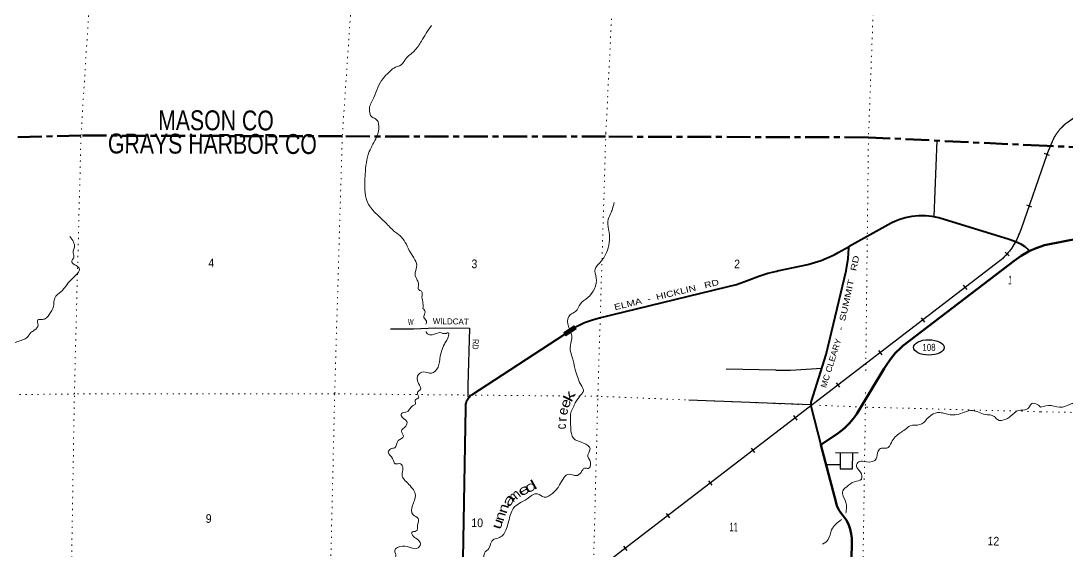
# Model space of a CAD drawing. Header units: feet. Extents: x -751810 to -497223, y -177792 to 12311.
# Drawn here: x -583804 to -562729, y -153384 to -142703 of the extents above; entities that cross this region are included whole.
import ezdxf
from ezdxf.enums import TextEntityAlignment as Align

# ---------------------------------------------------------------- set-up
doc = ezdxf.new("R2010")
doc.units = ezdxf.units.FT
doc.header["$LTSCALE"] = 80
doc.linetypes.add('DOTTED', pattern=[1.5, 0.3, -1.2])
doc.linetypes.add('LONG_DASH_SHORT_DASH', pattern=[9.9, 6, -1.2, 1.5, -1.2])
for name, color, linetype, lineweight in [('11', 7, 'LONG_DASH_SHORT_DASH', 60), ('17', 7, 'Continuous', 25), ('23', 7, 'Continuous', 70), ('26', 7, 'Continuous', 40), ('29', 7, 'Continuous', 25), ('34', 7, 'Continuous', 25), ('39', 7, 'Continuous', 13), ('61', 7, 'Continuous', 13), ('7', 7, 'DOTTED', 13)]:
    doc.layers.add(name, color=color, linetype=linetype, lineweight=lineweight)
for name, color, linetype in [('12', 7, 'Continuous'), ('27', 7, 'Continuous'), ('30', 7, 'Continuous'), ('41', 7, 'Continuous')]:
    doc.layers.add(name, color=color, linetype=linetype)

msp = doc.modelspace()

# ---------------------------------------------------------------- linework, layer by layer
at = {"layer": '11'}
for points in [[(-563131.71, -145222.03), (-566730.28, -145049.66), (-572024.07, -145034.04), (-577330.13, -145028.26), (-582593.76, -145013.24), (-587904.53, -145136.28), (-592452.52, -145238.08), (-594429.94, -145193.18)], [(-531848.01, -145783.78), (-534882.06, -145750.68), (-540165.87, -145690.72), (-545494.77, -145589.31), (-550816.4, -145516.27), (-556152.84, -145396.55), (-561421.3, -145288.69), (-563131.71, -145222.03)]]:
    msp.add_lwpolyline(points, dxfattribs=at)
at = {"layer": '17'}
msp.add_ellipse((-565513.33, -149280.98), major_axis=(-309.24, 1), ratio=0.500121, dxfattribs=at)
at = {"layer": '23'}
for points in [[(-563181.28, -147223.62), (-562119.99, -147014.31)], [(-563479.63, -147338.48), (-563351.6, -147280.23), (-563181.28, -147223.62)], [(-567686.4, -151246.79), (-567339.8, -151008.13), (-567219.88, -150913.11), (-567110.55, -150806.08), (-567013, -150688.21), (-566964.13, -150618.25), (-566415.23, -149708.77), (-566374.12, -149643.72), (-566288.56, -149514.81), (-566190, -149395.56), (-566079.51, -149287.26), (-566034.72, -149249.29), (-563792.33, -147539.5), (-563654.76, -147437.82), (-563507.31, -147351.08), (-563479.63, -147338.48)], [(-566872.13, -155790.85), (-566955.62, -154796.47), (-567002.06, -154445.67), (-567046.13, -154202.21), (-567054.07, -154158.19), (-567075.05, -153942.62), (-567077.04, -153868.32), (-567061.94, -153216.86), (-567064.26, -153125.55), (-567076.11, -153035), (-567097.36, -152946.17), (-567127.78, -152860.05), (-567167.04, -152777.59), (-567174.76, -152763.64), (-567283.76, -152616.26), (-567302.3, -152591.2), (-567317.58, -152566.26), (-567339.11, -152529.23), (-567364.19, -152473.38), (-567383.3, -152415.21), (-567686.4, -151246.79)]]:
    msp.add_lwpolyline(points, dxfattribs=at)
at = {"layer": '26'}
msp.add_line((-572845.91, -149014.95), (-572636.52, -148878.36), dxfattribs=at)
for points in [[(-563479.63, -147338.48), (-563507.41, -147312.13), (-563511.42, -147308.33), (-563576.35, -147255.65), (-563646.43, -147210.05), (-563720.89, -147172.03), (-563798.92, -147142), (-563892.91, -147109.7), (-565312.69, -146671.57), (-565446.52, -146642.52), (-565582.66, -146627.62), (-565719.61, -146627.03), (-565855.87, -146640.76), (-565989.95, -146668.65), (-566120.37, -146710.41), (-566245.72, -146765.58), (-566274.13, -146780.34), (-567120.85, -147248.58)], [(-572636.52, -148878.36), (-572601.36, -148855.5), (-572450.44, -148780.94), (-572292.56, -148722.57), (-572175.66, -148690.96), (-569581.07, -148060.57), (-569388.47, -148011.36), (-569237.32, -147957.09), (-568936.2, -147848.55), (-568759.77, -147786.34), (-568577.81, -147742.92), (-568559.23, -147739.61), (-567949.22, -147613.63), (-567679.87, -147526.92), (-567421.06, -147412.54), (-567343.16, -147371.51), (-567120.85, -147248.58)], [(-567686.4, -151246.79), (-567692.84, -151221.79), (-567879.97, -150494.82), (-567885.25, -150463.88), (-567887.27, -150432.57), (-567886, -150401.21), (-567881.46, -150370.16), (-567880.52, -150365.63), (-567583.92, -149421.89), (-567181.94, -147736.99), (-567138.04, -147486.85), (-567122.61, -147273.02), (-567120.85, -147248.58)], [(-574898.06, -153913.47), (-574841.55, -150497.6), (-574838.98, -150427.72), (-574834.94, -150402.01), (-574828.24, -150376.87), (-574818.94, -150352.57), (-574807.16, -150329.38), (-574793.01, -150307.54), (-574776.66, -150287.3), (-574758.28, -150268.88), (-574738.08, -150252.48), (-574718.62, -150239.66), (-572845.91, -149014.95)]]:
    msp.add_lwpolyline(points, dxfattribs=at)
at = {"layer": '29'}
for p, q in [((-565355.73, -145110.97), (-565411.66, -146646.74)), ((-568596.91, -149741.39), (-569595.49, -149716.64)), ((-567888.71, -150441), (-570350.82, -150344.31)), ((-567396.06, -151398.83), (-566940.11, -151405.51)), ((-567585.32, -151637.42), (-567301.75, -151643.1))]:
    msp.add_line(p, q, dxfattribs=at)
for points in [[(-576361.11, -148904.62), (-575894.44, -148903.74), (-575449.5, -148884.3), (-574765.85, -148895.75), (-574800.71, -150045.25)], [(-568596.91, -149741.39), (-568299.01, -149739.99), (-567671.82, -149701.58)], [(-574800.71, -150045.25), (-574802.57, -150206.66), (-574800.44, -150259.99), (-574790.61, -150301.28)], [(-567299.07, -151400.25), (-567302.3, -151726.14), (-567050.73, -151730.63), (-567043.66, -151403.99)]]:
    msp.add_lwpolyline(points, dxfattribs=at)
at = {"layer": '34', "lineweight": 13}
for p, q in [((-563133.81, -145398.15), (-563029.95, -145144.4)), ((-564081.76, -147533.21), (-576273.01, -156889.96))]:
    msp.add_line(p, q, dxfattribs=at)
at = {"layer": '34'}
for p, q in [((-563136.02, -145396.04), (-563185.84, -145375.65)), ((-563083.88, -145417.4), (-563136.02, -145396.06)), ((-563547.93, -146409.71), (-563443.5, -146446.15)), ((-563976.86, -147360.65), (-563894.42, -147434.4)), ((-564819.02, -148028.33), (-564751.68, -148116.07)), ((-565668.01, -148683.21), (-565600.66, -148770.96)), ((-566530.94, -149342.22), (-566463.6, -149429.96)), ((-567379.92, -149997.1), (-567312.58, -150084.85)), ((-568242.86, -150656.11), (-568175.51, -150743.85)), ((-569091.84, -151310.99), (-569024.49, -151398.74)), ((-569954.77, -151970), (-569887.43, -152057.75)), ((-570803.75, -152624.88), (-570736.41, -152712.63)), ((-571666.69, -153283.89), (-571599.34, -153371.64))]:
    msp.add_line(p, q, dxfattribs=at)
for points in [[(-563136.18, -145403.74), (-563030.97, -145143.98), (-563024.59, -145128.73), (-563017.89, -145113.71), (-563010.93, -145098.81), (-563003.77, -145083.88), (-562996.29, -145069.18), (-562988.58, -145054.69), (-562980.67, -145040.17), (-562972.44, -145025.88), (-562963.98, -145011.8), (-562955.22, -144997.73), (-562946.28, -144983.95), (-562937.16, -144970.23), (-562927.69, -144956.66), (-562918.03, -144943.38), (-562908.11, -144930.2), (-562898.05, -144917.18), (-562887.64, -144904.3), (-562877.13, -144891.68), (-562866.26, -144879.19), (-562855.3, -144866.95), (-562844.08, -144854.82), (-562832.67, -144842.97), (-562821.02, -144831.32), (-562809.24, -144819.82), (-562797.14, -144808.56), (-562784.91, -144797.46), (-562772.5, -144786.64), (-562759.93, -144775.98), (-562747.08, -144765.64), (-562734.12, -144755.45), (-562729.6, -144751.97), (-562387.83, -144506.25)], [(-563136.18, -145403.76), (-563656.04, -146893.16), (-563703.31, -147012.87), (-563709.37, -147028.64), (-563717.23, -147048.29), (-563725.36, -147067.82), (-563733.97, -147087.12), (-563742.83, -147106.32), (-563752.09, -147125.39), (-563761.61, -147144.34), (-563771.53, -147162.98), (-563781.69, -147181.51), (-563792.18, -147199.84), (-563803.08, -147218.02), (-563814.21, -147235.94), (-563825.68, -147253.8), (-563837.45, -147271.3), (-563849.56, -147288.75), (-563861.97, -147305.82), (-563874.63, -147322.79), (-563887.53, -147339.46), (-563900.83, -147356.01), (-563914.44, -147372.17), (-563928.2, -147388.15), (-563942.38, -147404), (-563956.69, -147419.48), (-563971.31, -147434.76), (-563986.35, -147449.73), (-564001.43, -147464.44), (-564016.84, -147478.94), (-564032.64, -147493.14), (-564048.5, -147507.07), (-564064.59, -147520.73), (-564081.08, -147534.07), (-576272.34, -156890.83)]]:
    msp.add_lwpolyline(points, dxfattribs=at)
at = {"layer": '34', "lineweight": 13}
msp.add_lwpolyline([(-563135.26, -145402.65), (-563141.96, -145416.61), (-563657.07, -146892.78), (-563704.33, -147012.47)], dxfattribs=at)
for centre, radius, start, end in [((-562157.53, -145503.61), 943.48, 127.27519, 157.62118), ((-564838.32, -146587.71), 1210.92, 308.66562, 339.46554)]:
    msp.add_arc(centre, radius, start, end, dxfattribs=at)
at = {"layer": '39'}
for points in [[(-575704.91, -148496.57), (-575704.65, -148387.8), (-575724.24, -148266.56), (-575733.87, -148149.54), (-575795.48, -148114.09), (-575791.32, -148011.44), (-575821.69, -147924.23), (-575863.44, -147804.57), (-575832.35, -147664.19), (-575956.9, -147367.65), (-576135.53, -147059.99), (-576268.09, -146954.65), (-576467.13, -146757.36), (-576830.51, -146339.3), (-576875.94, -146106.77), (-576869.38, -145792.68), (-576785.45, -145337.09), (-576638.4, -145037.85), (-576597.03, -144790.92), (-576637.24, -144693.44), (-576730.64, -144639.23), (-576783.32, -144464.97), (-576696.31, -144247.13), (-576509.2, -143860.05), (-576385.92, -143735.58), (-576291.66, -143652.84), (-576143.46, -143587.27), (-576048.36, -143464.26), (-575880.21, -143310.46), (-575737.28, -143111.85), (-575535.52, -142793.54)], [(-572754.25, -148905.97), (-572786.73, -148805.81), (-572738.67, -148623.46), (-572628.62, -148555.13), (-572532.98, -148405.94), (-572385.48, -148277.92), (-572214.17, -147876.43), (-572236.73, -147704.77), (-572137.32, -147567.75), (-572006.49, -147370.91), (-571955.61, -146956.98), (-571979.34, -146745.02), (-571923.74, -146586.99), (-571887.5, -146489), (-571852.64, -146360.78)], [(-582815.3, -147049.31), (-582727.15, -147258.51), (-582751.07, -147344.65), (-582737.38, -147459.74), (-582779.61, -147555.59), (-582688.72, -147633.92), (-582633.43, -147683.35), (-582791.2, -147917.92), (-582995.34, -148157.63), (-583122.78, -148288.06), (-583138.78, -148380.4), (-583139.58, -148418.65), (-583207.2, -148574.43), (-583314.49, -148703.25), (-583387.21, -148717.93), (-583465.87, -148728.47), (-583457.84, -148825.31), (-583534.54, -148934.58), (-583601.94, -148983.61), (-583674.25, -149074.84), (-583883.4, -149169.42), (-584001.32, -149229.54), (-584044.05, -149252.87)], [(-575646.05, -148815.83), (-575635.77, -148749.71), (-575684.56, -148678.25), (-575660.01, -148561.91), (-575704.91, -148496.57)], [(-577546.69, -154569.21), (-577305.2, -154429.23), (-577178.48, -154333.03), (-577000.83, -154205.6), (-576793.19, -154183.51), (-576622.57, -154104.28), (-576496.52, -153943.61), (-576308.89, -153723.72), (-576275.08, -153645.83), (-576300.04, -153588.94), (-576253.7, -153489.14), (-576271.41, -153373.98), (-576116.71, -153286.39), (-575942.42, -153320.03), (-575832.04, -153332.28), (-575753.71, -153241.16), (-575822.1, -153145.15), (-575914.96, -153064.76), (-575931.96, -153012.06), (-575838.76, -152979.65), (-575814.41, -152873.38), (-575799.32, -152728.65), (-575902.32, -152652.09), (-575916.5, -152464.49), (-575857.97, -152262.2), (-575988.1, -152040.09), (-576126.77, -151841.98), (-576110.14, -151719.43), (-576156.41, -151623.85), (-576267.04, -151623.69), (-576315.12, -151518), (-576403.03, -151393.4), (-576353.26, -151321.87), (-576272.42, -151303.32), (-576200.99, -151157.69), (-576098.61, -151071.08), (-576138.73, -150969.57), (-576050.08, -150866.58), (-576028.04, -150774.36), (-576144.19, -150653.23), (-576137.32, -150613.08), (-576015.84, -150575.19), (-575964.19, -150509.73), (-575902.69, -150454.55), (-575857.66, -150417.16), (-575860.12, -150342.59), (-575792.8, -150297.58), (-575814.83, -150196.44), (-575755.01, -150125.1), (-575792.74, -150005.52), (-575797, -149824.15), (-575695.42, -149775.8), (-575532.98, -149799.14), (-575399.72, -149678.89), (-575371.4, -149574.71), (-575361.84, -149502.39), (-575273.43, -149218.1), (-575225.47, -149136.46), (-575184.62, -149010.37), (-575184.74, -148995), (-575265.2, -149003.62), (-575334.16, -148986.38), (-575394.5, -148986.38), (-575564.02, -149026.61), (-575640.44, -148973.2), (-575642.51, -148961.82)], [(-574860.81, -154016.3), (-574763.16, -153967.67), (-574727.8, -153911.97), (-574708.86, -153775.37), (-574654.52, -153677.74), (-574616.18, -153575.77), (-574498.43, -153523.71), (-574470.78, -153451.74), (-574451.63, -153401.76), (-574400.4, -153356.44), (-574341.67, -153240.77), (-574275.35, -153147.41), (-574166.02, -153113.3), (-574023.46, -152932.81), (-573941, -152644.39), (-573884.19, -152524.65), (-573606.59, -152330.71), (-573399.36, -152232.06), (-573259.96, -152299.26), (-573097.43, -152221.89), (-572951.06, -152051.55), (-572761.5, -151835.73), (-572617.28, -151864.75), (-572517.33, -151798.24), (-572447.16, -151713.01), (-572374.91, -151720.47), (-572345.2, -151549.85), (-572385.99, -151480.56), (-572338.52, -151326.4), (-572470.83, -151208.98), (-572673.85, -151106.28), (-572728.17, -150913.86), (-572729.54, -150786.94), (-572718.73, -150571.59), (-572666.4, -150466.93), (-572627.15, -150375.35), (-572599.44, -150336.29), (-572512.6, -150223.19), (-572473.01, -150157.5), (-572507.27, -150064.17), (-572709.45, -149439.8), (-572740.52, -149290.14), (-572704.23, -149093.45), (-572754.25, -148905.97)], [(-563261.69, -150482.14), (-563052.34, -150454.41), (-562824.13, -150484.63), (-562649.61, -150418.82), (-562574.9, -150404.7), (-562475.28, -150435.53), (-562302.21, -150424.03), (-562230, -150353.49), (-562128.03, -150221.34), (-562015.73, -150153.88), (-561991.06, -150057.92), (-561919.68, -149943.08), (-561835.15, -149937.28), (-561761.87, -149826.51), (-561693.08, -149808.21), (-561639.25, -149823.73), (-561613.17, -149749.95), (-561618.01, -149705.54), (-561513.08, -149688.2), (-561394.58, -149689.34), (-561301.53, -149740.12), (-561157.25, -149828.49), (-561079.22, -149840.63), (-561027.02, -149916.49)], [(-567188.82, -152621.74), (-567169.6, -152505.8), (-567223.83, -152309.35), (-567255.74, -152199.95), (-567166.89, -152086.89), (-567013.95, -151987.17), (-566872.03, -151933.57), (-566891.2, -151792.2), (-566973.8, -151668.31), (-566921.05, -151584.14), (-566766.28, -151589.2), (-566571.83, -151524.55), (-566532.36, -151368.21), (-566468.81, -151311.05), (-566358.18, -151311.22), (-566267.28, -151196.18), (-566092.25, -151002.23), (-565992.34, -150937.73), (-565888.16, -150861.22), (-565692.54, -150836.87), (-565551.37, -150722.83), (-565381.93, -150603.3), (-565291.24, -150595.01), (-565193.06, -150613.06), (-565086.96, -150637.3), (-564952.16, -150635.93), (-564636.65, -150553.52), (-564510.62, -150586.21), (-564376.83, -150633.16), (-564196.59, -150670.95), (-564133.59, -150736.65), (-563954.31, -150724.06), (-563872.8, -150673.3), (-563711.39, -150553.61), (-563539.86, -150526.77), (-563484.4, -150471.46), (-563440.91, -150411.89), (-563329.36, -150433.73), (-563287.76, -150462.08), (-563261.69, -150482.14)], [(-567653.72, -153245.56), (-567541.12, -153151.1), (-567472.66, -152955.05), (-567275.65, -152750.75)]]:
    msp.add_spline(points, degree=3, dxfattribs=at)
at = {"layer": '61'}
for p, q in [((-572867.32, -148982.14), (-572657.96, -148845.5)), ((-572657.96, -148845.5), (-572616.97, -148908.31))]:
    msp.add_line(p, q, dxfattribs=at)
msp.add_lwpolyline([(-572616.97, -148908.31), (-572826.33, -149044.95), (-572867.32, -148982.14)], dxfattribs=at)
msp.add_lwpolyline([(-572856.25, -148984.46), (-572660.28, -148856.56), (-572628.03, -148905.98), (-572824, -149033.88)], close=True, dxfattribs=at)
at = {"layer": '7'}
for p, q in [((-566790.04, -150187.06), (-566793.46, -150481.04)), ((-566971.77, -150477.62), (-567752.3, -150445.91)), ((-563264.35, -150577.88), (-566792.07, -150484.9))]:
    msp.add_line(p, q, dxfattribs=at)
for points in [[(-576697.46, -130189.17), (-576795.21, -134343.15), (-576963.22, -139595.01), (-577330.13, -145028.26), (-577482.72, -150215.97), (-577581.13, -154463.98)], [(-572710.8, -176107.39), (-572655.53, -171418.29), (-572542.92, -166411.08), (-572466.67, -161026.49), (-572319.59, -155621.14), (-572181.6, -150265.97), (-572019.82, -144959.81), (-571763.19, -139765.89), (-571599.74, -134540.13), (-571537.32, -130319.54)], [(-566388.15, -134699.3), (-566534.28, -139806.41), (-566730.28, -145049.66), (-566786.01, -149841.16)], [(-583070.06, -161100.98), (-583065.2, -160652.63), (-582813.46, -155436.66), (-582726.63, -150219.46), (-582593.76, -145013.24), (-582257.82, -139714.34), (-582153.12, -137084.84)], [(-572949.3, -150258.73), (-577482.72, -150215.97), (-582726.63, -150219.46), (-588040.03, -150275.98), (-592580.48, -150498.78), (-593819.56, -150461.28)], [(-568136.93, -150430.28), (-572181.6, -150265.97), (-572684.38, -150261.23)], [(-566792.07, -150484.9), (-566872.13, -155790.85), (-567090.12, -159280.67)], [(-563264.35, -150577.88), (-561523.71, -150609.77), (-556106, -151295.24), (-550797.9, -151573.22), (-545503.72, -151695.85), (-540199.85, -151681.86), (-534919.25, -152011.45), (-531981.58, -151494.44)]]:
    msp.add_lwpolyline(points, dxfattribs=at)

# ---------------------------------------------------------------- texts
at = {"layer": '12', "width": 0.8}
for s, p in [('MASON CO', (-581040.17, -144902.49)), ('GRAYS HARBOR CO', (-582051.58, -145372.25))]:
    msp.add_text(s, height=400, rotation=359.837, dxfattribs=at).set_placement(p)
at = {"layer": '17', "width": 0.85}
msp.add_text('108', height=140, dxfattribs=at).set_placement((-565510.43, -149349.29), align=Align.CENTER)
at = {"layer": '27'}
for s, rotation, width, p in [('-  SUMMIT   RD', 77.581, 1.35, (-567243.94, -148948.61)), ('ELMA  -  HICKLIN   RD', 13.656, 1.3, (-571837.54, -148532.47)), ('MC CLEARY', 72.553, 1.1, (-567583.43, -150106.51))]:
    msp.add_text(s, height=120, rotation=rotation, dxfattribs=dict(at, width=width)).set_placement(p)
at = {"layer": '30'}
for s, rotation, width, p in [('W', 0.108, 0.6, (-576007.59, -148829.94)), ('RD', 268.263, 0.8, (-574701.44, -149109.92))]:
    msp.add_text(s, height=120, rotation=rotation, dxfattribs=dict(at, width=width)).set_placement(p)
msp.add_text('WILDCAT', height=120, rotation=359.04, dxfattribs=at).set_placement((-575507.32, -148810.56))
at = {"layer": '41'}
for s, rotation, width, p in [('k', 63.152, 1.55, (-572715.23, -150400.43)), ('e', 72.589, 1.15, (-572768.38, -150517.12)), ('c', 91.129, 0.85, (-572823.11, -150929.43)), ('d', 29.014, 1.65, (-573597.66, -152227.37)), ('e', 30.402, 1.5, (-573724.16, -152291.49)), ('a', 57.963, 1.65, (-573963.76, -152513.3)), ('n', 72.317, 1.25, (-574022.43, -152643.44)), ('u', 70.099, 1.35, (-574149.21, -152962.27)), ('n', 74.503, 1.2, (-574081.89, -152793.7))]:
    msp.add_text(s, height=200, rotation=rotation, dxfattribs=dict(at, width=width)).set_placement(p)
for s, rotation, p in [('e', 78.404, (-572804.77, -150658.91)), ('r', 90.116, (-572807.88, -150775.04)), ('m', 39.037, (-573888.33, -152408.95))]:
    msp.add_text(s, height=200, rotation=rotation, dxfattribs=at).set_placement(p)
at = {"layer": '7'}
for s, width, p in [('4', 0.9, (-580028.9, -147666.07)), ('3', 0.9, (-574728.48, -147683.91)), ('2', 0.9, (-569437.89, -147686.74)), ('1', 0.45, (-563915.64, -148011.86)), ('9', 0.9, (-580081.73, -152815.27)), ('10', 0.9, (-574730.04, -152899.78)), ('11', 0.65, (-569531.03, -152987.03)), ('12', 0.9, (-564332.46, -153268.97))]:
    msp.add_text(s, height=175, rotation=358.872, dxfattribs=dict(at, width=width)).set_placement(p)

doc.saveas('drawing.dxf')
